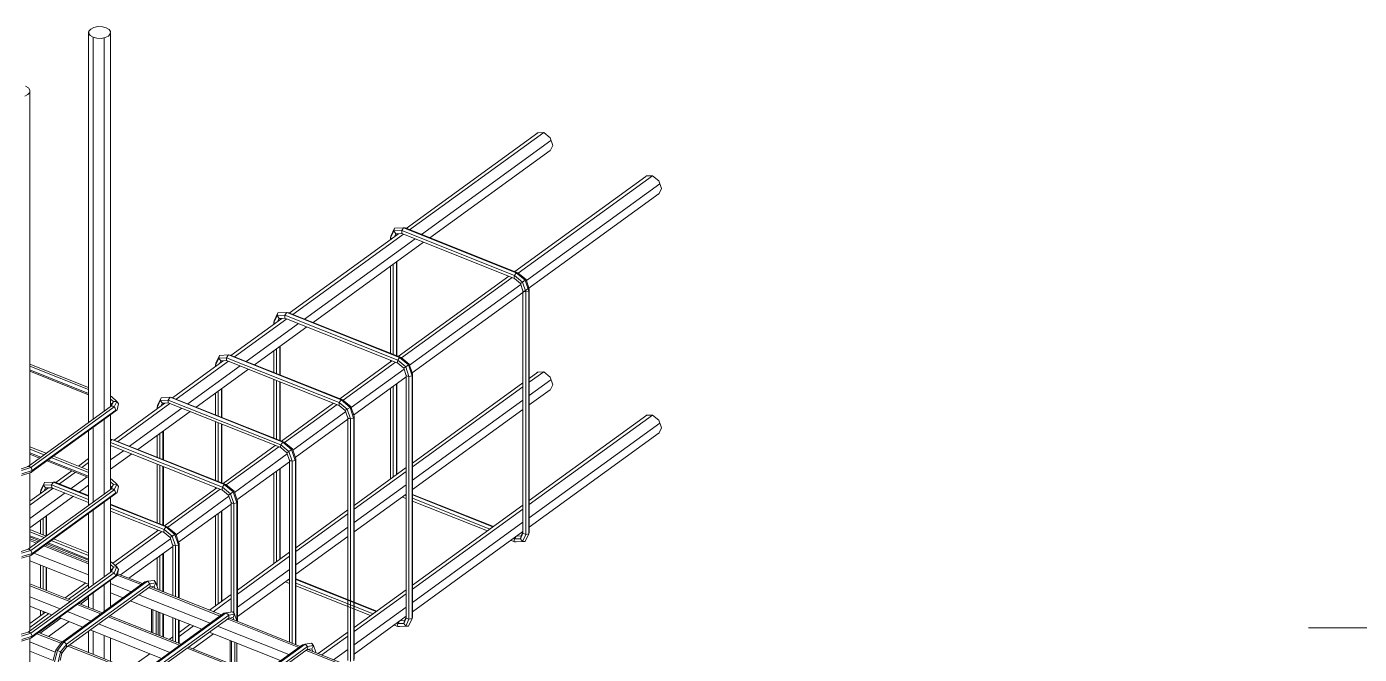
# Model space of a CAD drawing. Header units: millimetres. Extents: x 0 to 84000, y -29700 to 363007.
# Drawn here: x 7763 to 12136, y 291672 to 293732 of the extents above; entities that cross this region are included whole.
import ezdxf

# ---------------------------------------------------------------- set-up
doc = ezdxf.new("R2010")
doc.units = ezdxf.units.MM
doc.layers.add('S-Blur line', color=252, linetype='Continuous', lineweight=9)
doc.layers.add('S-Note', color=9, linetype='Continuous', lineweight=13)
doc.styles.add('R-Arial', font='arial.ttf')
doc.dimstyles.new('SC-DIM', dxfattribs={"dimscale": 0, "dimtxt": 2.2, "dimasz": 1.3, "dimexe": 1.5, "dimexo": 2, "dimgap": 0.6, "dimtad": 1, "dimdec": 0, "dimzin": 0, "dimdsep": 46, "dimtxsty": 'R-Arial', "dimblk": 'ARCHTICK', "dimcen": 0.5, "dimdle": 1.5, "dimclrd": 256, "dimclre": 256, "dimclrt": 3, "dimadec": 0, "dimazin": 0, "dimtfac": 1, "dimtdec": 0, "dimtix": 1, "dimtmove": 0, "dimatfit": 3, "dimfxl": 1, "dimtolj": 1, "dimtzin": 0, "dimlwd": -1, "dimlwe": -1, "dimarcsym": 0})

# ---------------------------------------------------------------- blocks, each defined once
blk = doc.blocks.new('_ArchTick')
at = {"color": 0, "linetype": 'ByBlock', "const_width": 0.15}
blk.add_lwpolyline([(-0.5, -0.5), (0.5, 0.5)], dxfattribs=at)

msp = doc.modelspace()

# ---------------------------------------------------------------- linework, layer by layer
at = {"layer": 'S-Blur line'}
for p, q in [((7973.3, 293724), (7983.6, 293729)), ((7983.6, 293729), (7997, 293731.7)), ((7997, 293731.7), (8011.3, 293731.4)), ((8011.3, 293731.4), (8024, 293728)), ((7966.3, 293714.7), (7966.3, 292433.2)), ((7966.6, 293709.7), (7967.3, 293717)), ((7971.3, 293702.3), (7966.6, 293709.7)), ((7967.3, 293717), (7973.3, 293724)), ((7981, 293696.7), (7971.3, 293702.3)), ((7993.7, 293693.7), (7981, 293696.7)), ((7981, 292443.9), (7981, 293696.7)), ((8007.7, 293693.3), (7993.7, 293693.7)), ((8021, 293695.7), (8007.7, 293693.3)), ((8016.7, 292469.8), (8016.7, 293694.7)), ((8031.4, 293700.7), (8021, 293695.7)), ((8024, 293728), (8033.4, 293722.4)), ((8037.4, 293707.7), (8031.4, 293700.7)), ((8033.4, 293722.4), (8038.4, 293715.4)), ((8038.4, 293715.4), (8037.4, 293707.7)), ((8038.4, 292485.5), (8038.4, 293710.4)), ((7759.4, 293536.2), (7768.7, 293530.5)), ((7773.1, 293515.8), (7767.1, 293508.8)), ((7768.7, 293530.5), (7773.7, 293523.5)), ((7773.7, 293523.5), (7773.1, 293515.8)), ((7773.7, 292293.4), (7773.7, 293518.1)), ((7767.1, 293508.8), (7756.4, 293503.8)), ((9008, 293070), (9440.6, 293383.7)), ((9019.4, 293065.4), (9459.5, 293384.7)), ((9438.5, 293382.2), (9439.2, 293383.7)), ((9439.2, 293383.7), (9459.5, 293384.7)), ((9459.5, 293384.7), (9480.2, 293367.3)), ((9058.3, 293049.9), (9483.4, 293358.2)), ((9480.2, 293367.3), (9488.9, 293342.3)), ((9488.9, 293342.3), (9480.2, 293324.3)), ((9085.7, 293039.1), (9480.9, 293325.7)), ((9480.2, 293324.3), (9478.8, 293324.2)), ((9364.9, 292927.9), (9795, 293239.9)), ((9376, 292923.1), (9816.3, 293242.5)), ((9402.6, 292898.7), (9840.2, 293216.1)), ((9795.9, 293241.9), (9795, 293239.9)), ((9816.3, 293242.5), (9795.9, 293241.9)), ((9837, 293225.5), (9816.3, 293242.5)), ((9845.6, 293200.5), (9837, 293225.5)), ((9027.8, 292596.4), (9837.9, 293184.1)), ((9835.1, 293182.1), (9837, 293182.1)), ((9837, 293182.1), (9845.6, 293200.5)), ((8624.8, 292792.1), (8983.2, 293052)), ((8636.3, 292787.5), (8999.3, 293050.8)), ((8675.1, 292772), (9038.2, 293035.3)), ((8957, 293038.6), (8967.7, 293061.7)), ((8957, 293038.6), (8958.3, 293044.6)), ((8957, 293033), (8957, 293038.6)), ((8960.7, 293036), (8957, 293038.6)), ((8958.3, 293044.6), (8970.4, 293070.3)), ((8961, 293035.9), (8960.7, 293036)), ((8967.7, 293061.7), (8970.4, 293070.3)), ((8967.7, 293061.7), (8993.7, 293062.7)), ((8974.4, 293052.3), (8967.7, 293061.7)), ((8969.4, 293042), (8974.4, 293052.3)), ((8970.4, 293070.3), (8999.7, 293071.7)), ((8974.4, 293052.3), (8993.7, 293053)), ((8983.4, 293052), (8974.4, 293052.3)), ((8993.7, 293053), (8983.4, 293052)), ((8993.7, 293062.7), (8999.7, 293071.7)), ((8993.7, 293062.7), (9363.8, 292915.5)), ((8993.7, 293053), (8993.7, 293062.7)), ((8993.7, 293053), (9363.8, 292905.8)), ((8999.7, 293071.7), (9369.5, 292924.2)), ((8999.7, 293071.7), (9004.7, 293071.3)), ((9004.7, 293071.3), (9375.1, 292923.8)), ((8702.5, 292761.1), (9065.5, 293024.4)), ((8957, 292659.8), (8957, 292945.7)), ((8966, 292656.2), (8966, 292952.3)), ((8976.4, 292652.1), (8976.4, 292959.8)), ((8977.7, 292651.6), (8977.7, 292960.8)), ((8981.7, 292650), (9344.8, 292913.4)), ((8992.8, 292645.2), (9356.2, 292908.8)), ((9362.8, 292909.8), (9363.8, 292915.5)), ((9363.8, 292905.8), (9362.8, 292909.8)), ((9363.8, 292915.5), (9369.5, 292924.2)), ((9363.8, 292915.5), (9389.8, 292893.8)), ((9363.8, 292905.8), (9383.5, 292889.5)), ((9369.5, 292924.2), (9398.8, 292899.8)), ((9369.5, 292924.2), (9375.1, 292923.8)), ((9375.1, 292923.8), (9401.5, 292902.2)), ((9389.8, 292893.8), (9398.8, 292899.8)), ((9398.8, 292899.8), (9401.5, 292902.2)), ((9398.8, 292899.8), (9410.8, 292864.4)), ((9401.5, 292902.2), (9412.2, 292870.5)), ((9019.5, 292620.8), (9384.7, 292885.7)), ((9383.5, 292889.5), (9389.8, 292893.8)), ((9383.5, 292889.5), (9391.5, 292865.5)), ((9389.8, 292893.8), (9400.5, 292862.1)), ((9391.5, 292865.5), (9391.5, 292072.8)), ((9391.5, 292865.5), (9395.1, 292863.1)), ((9395.1, 292863.1), (9400.5, 292862.1)), ((9400.5, 292862.1), (9410.8, 292864.4)), ((9400.5, 292862.1), (9400.5, 292065.9)), ((9410.8, 292864.4), (9412.2, 292870.5)), ((9410.8, 292864.4), (9410.8, 292068.3)), ((9412.2, 292870.5), (9412.2, 292073.2)), ((8433.3, 292653.2), (8599.9, 292774)), ((8444.8, 292648.6), (8616.1, 292772.9)), ((8573.9, 292760.7), (8584.6, 292783.7)), ((8573.9, 292760.7), (8575.3, 292766.7)), ((8575.3, 292766.7), (8587.3, 292792.4)), ((8584.6, 292783.7), (8587.3, 292792.4)), ((8584.6, 292783.7), (8610.6, 292784.7)), ((8591.3, 292774.4), (8584.6, 292783.7)), ((8586.3, 292764), (8591.3, 292774.4)), ((8587.3, 292792.4), (8620.2, 292793.9)), ((8591.3, 292774.4), (8610.6, 292775)), ((8600.3, 292774), (8591.3, 292774.4)), ((8610.6, 292775), (8600.3, 292774)), ((8610.6, 292784.7), (8616.6, 292793.7)), ((8610.6, 292784.7), (8980.7, 292637.5)), ((8610.6, 292775), (8610.6, 292784.7)), ((8610.6, 292775), (8980.7, 292627.9)), ((8616.6, 292793.7), (8986.4, 292646.6)), ((8616.6, 292793.7), (8621.6, 292793.3)), ((8620.2, 292793.9), (8992, 292645.9)), ((8483.7, 292633.2), (8655, 292757.4)), ((8511, 292622.3), (8682.3, 292746.5)), ((8573.9, 292755.2), (8573.9, 292760.7)), ((8577.6, 292758), (8573.9, 292760.7)), ((8573.9, 292755), (8573.9, 292760.7)), ((8577.9, 292757.9), (8577.6, 292758)), ((8593.3, 292589.5), (8593.3, 292682)), ((8594.6, 292589), (8594.6, 292682.9)), ((8382.4, 292621.5), (8393.1, 292644.5)), ((8383.7, 292627.5), (8395.7, 292653.2)), ((8393.1, 292644.5), (8395.7, 292653.2)), ((8393.1, 292644.5), (8419.1, 292645.5)), ((8399.8, 292635.2), (8393.1, 292644.5)), ((8395.7, 292653.2), (8425.1, 292654.6)), ((8399.8, 292635.2), (8419.1, 292635.9)), ((8419.1, 292635.9), (8408.8, 292634.9)), ((8419.1, 292645.5), (8425.1, 292654.6)), ((8419.1, 292645.5), (8788.8, 292498.4)), ((8419.1, 292635.9), (8419.1, 292645.5)), ((8419.1, 292636.2), (8788.8, 292489)), ((8425.1, 292654.6), (8794.8, 292507.4)), ((8425.1, 292654.6), (8430.1, 292654.2)), ((8430.8, 292654.2), (8800.5, 292507.1)), ((8573.9, 292597.2), (8573.9, 292667.9)), ((8582.9, 292593.7), (8582.9, 292674.5)), ((8790.3, 292511.1), (8961.7, 292635.4)), ((8957, 292632.1), (8957, 292637.3)), ((8979.7, 292631.9), (8980.7, 292637.5)), ((8980.7, 292637.5), (8986.4, 292646.2)), ((8980.7, 292637.5), (9006.7, 292615.9)), ((8986.4, 292646.2), (9015.7, 292621.9)), ((8986.4, 292646.2), (8992, 292645.9)), ((8992, 292645.9), (9018.4, 292624.2)), ((8241.6, 292514.1), (8408.1, 292634.9)), ((8253.1, 292509.6), (8424.7, 292634)), ((8291.9, 292494.1), (8463.5, 292618.5)), ((8319.3, 292483.2), (8490.8, 292607.7)), ((8382.4, 292621.5), (8383.7, 292627.5)), ((8382.4, 292616.3), (8382.4, 292621.5)), ((8386.1, 292618.9), (8382.4, 292621.5)), ((8382.4, 292615.9), (8382.4, 292621.5)), ((8386.4, 292618.8), (8386.1, 292618.9)), ((8394.8, 292624.9), (8399.8, 292635.2)), ((8408.8, 292634.9), (8399.8, 292635.2)), ((8801, 292506.1), (8973.1, 292630.9)), ((8827.7, 292481.7), (9001.6, 292607.8)), ((8980.7, 292627.9), (8979.7, 292631.9)), ((8980.7, 292627.9), (9000.4, 292611.5)), ((9000.4, 292611.5), (9006.7, 292615.9)), ((9000.4, 292611.5), (9008.4, 292587.5)), ((9006.7, 292615.9), (9015.7, 292621.9)), ((9006.7, 292615.9), (9017.4, 292584.2)), ((9015.7, 292621.9), (9018.4, 292624.2)), ((9015.7, 292621.9), (9027.8, 292586.5)), ((9018.4, 292624.2), (9029.1, 292592.5)), ((9027.8, 292586.5), (9029.1, 292592.5)), ((9029.1, 291795.3), (9029.1, 292592.5)), ((9412.2, 292565.1), (9459.5, 292599.5)), ((9412.2, 292577.9), (9440.6, 292598.6)), ((9438.5, 292597), (9439.2, 292598.5)), ((9439.2, 292598.5), (9459.5, 292599.5)), ((9459.5, 292599.5), (9480.2, 292582.1)), ((8573.9, 292381.9), (8573.9, 292574.6)), ((8582.9, 292378.3), (8582.9, 292571)), ((8593.3, 292374.2), (8593.3, 292566.9)), ((8594.6, 292373.6), (8594.6, 292566.3)), ((8835.9, 292457.3), (9008.4, 292582.4)), ((8966, 292254.4), (8966, 292551.7)), ((8976.4, 292261.9), (8976.4, 292559.2)), ((8977.7, 292262.9), (8977.7, 292560.1)), ((9008.4, 292587.8), (9008.4, 291791.6)), ((9008.4, 292587.5), (9012.1, 292585.2)), ((9012.1, 292585.2), (9017.4, 292584.2)), ((9017.4, 292584.2), (9027.8, 292586.5)), ((9017.4, 292584.2), (9017.4, 291788)), ((9027.8, 292586.5), (9027.8, 291790.3)), ((9029.1, 292300.1), (9391.5, 292562.9)), ((9029.1, 292287.2), (9391.5, 292550.1)), ((9412.2, 292521.4), (9483.4, 292573)), ((9480.2, 292582.1), (9488.9, 292557.1)), ((9488.9, 292557.1), (9480.2, 292539.1)), ((8190.9, 292482.7), (8201.5, 292505.7)), ((8192.2, 292488.7), (8204.2, 292514.4)), ((8201.5, 292505.7), (8204.2, 292514.4)), ((8201.5, 292505.7), (8227.6, 292506.7)), ((8208.2, 292496.4), (8201.5, 292505.7)), ((8204.2, 292514.4), (8233.6, 292515.7)), ((8227.6, 292506.7), (8233.6, 292515.7)), ((8227.6, 292506.7), (8597.3, 292359.6)), ((8227.6, 292497.1), (8227.6, 292506.7)), ((8233.6, 292515.7), (8603.3, 292368.6)), ((8233.6, 292515.7), (8238.5, 292515.4)), ((8238.5, 292515.4), (8608.3, 292368.2)), ((8382.4, 292458.1), (8382.4, 292529)), ((8391.4, 292454.5), (8391.4, 292535.5)), ((8401.8, 292450.4), (8401.8, 292543)), ((8403.1, 292449.9), (8403.1, 292544)), ((8788.8, 292498.4), (8794.5, 292507.1)), ((8794.5, 292507.1), (8823.9, 292482.7)), ((8794.5, 292507.1), (8800.2, 292506.7)), ((8800.2, 292506.7), (8826.5, 292485)), ((8957, 292247.9), (8957, 292545.1)), ((9029.1, 292243.6), (9391.5, 292506.4)), ((9412.2, 292490.7), (9480.9, 292540.6)), ((9480.2, 292539.1), (9478.8, 292539)), ((8050.1, 292375.3), (8216.7, 292496.1)), ((8061.7, 292370.7), (8233.2, 292495.1)), ((8100.5, 292355.3), (8272.1, 292479.7)), ((8127.8, 292344.4), (8299.4, 292468.8)), ((8190.9, 292482.7), (8192.2, 292488.7)), ((8194.5, 292480), (8190.9, 292482.7)), ((8190.9, 292477.1), (8190.9, 292482.7)), ((8190.9, 292477.4), (8190.9, 292482.7)), ((8194.9, 292480), (8194.5, 292480)), ((8203.3, 292486.1), (8208.2, 292496.4)), ((8208.2, 292496.4), (8227.6, 292497.1)), ((8217.2, 292496.1), (8208.2, 292496.4)), ((8227.6, 292497.1), (8217.2, 292496.1)), ((8227.6, 292497.4), (8596.5, 292350.5)), ((8598.6, 292372.1), (8770.1, 292496.5)), ((8609.5, 292367.2), (8781.5, 292492)), ((8636.2, 292342.8), (8809.8, 292468.7)), ((8787.8, 292492.7), (8788.8, 292498.4)), ((8788.8, 292488.7), (8787.8, 292492.7)), ((8788.8, 292498.4), (8814.9, 292476.7)), ((8788.8, 292488.7), (8808.5, 292472.4)), ((8808.5, 292472.4), (8814.9, 292476.7)), ((8808.5, 292472.4), (8816.5, 292448.3)), ((8814.9, 292476.7), (8823.9, 292482.7)), ((8814.9, 292476.7), (8825.5, 292445)), ((8823.9, 292482.7), (8826.5, 292485)), ((8823.9, 292482.7), (8835.9, 292447.3)), ((8826.5, 292485), (8837.2, 292453.3)), ((9029.1, 292212.9), (9391.5, 292475.7)), ((7981, 292172), (7981, 292417.3)), ((8016.7, 292197.9), (8016.7, 292443.2)), ((8038.4, 292213.6), (8038.4, 292459)), ((8382.4, 292243.1), (8382.4, 292435.8)), ((8391.4, 292239.5), (8391.4, 292432.2)), ((8401.8, 292235.3), (8401.8, 292428.1)), ((8403.1, 292234.8), (8403.1, 292427.5)), ((8644.4, 292318.3), (8816.9, 292443.5)), ((8816.5, 292448.3), (8820.2, 292446)), ((8816.9, 292448.7), (8816.9, 291652.5)), ((8820.2, 292446), (8825.5, 292445)), ((8825.5, 292445), (8835.9, 292447.3)), ((8825.9, 292445), (8825.9, 291649.2)), ((8835.9, 292447.3), (8837.2, 292453.3)), ((8836.2, 292447.7), (8836.2, 291651.5)), ((8837.6, 291656.4), (8837.6, 292453.7)), ((9412.2, 292164.2), (9816.3, 292457.3)), ((9412.2, 292177.1), (9797.8, 292456.7)), ((9412.2, 292120.5), (9840.2, 292431)), ((9795.9, 292456.7), (9795, 292454.7)), ((9816.3, 292457.3), (9795.9, 292456.7)), ((9837, 292440.3), (9816.3, 292457.3)), ((9845.6, 292415.3), (9837, 292440.3)), ((7966.3, 292406.6), (7966.3, 292161.3)), ((8038.4, 292376.8), (8042, 292376.9)), ((8038.4, 292371.4), (8042, 292376.9)), ((8042, 292376.9), (8411.8, 292229.4)), ((8042, 292376.9), (8047, 292376.5)), ((8047, 292376.5), (8416.8, 292229.4)), ((8190.9, 292319.3), (8190.9, 292390.1)), ((8199.9, 292315.7), (8199.9, 292396.6)), ((8210.2, 292311.6), (8210.2, 292404.1)), ((8211.5, 292311.1), (8211.5, 292405.1)), ((9412.2, 292090.1), (9837.9, 292398.9)), ((9835.1, 292396.9), (9837, 292397)), ((9837, 292397), (9845.6, 292415.3)), ((8038.4, 292367), (8405.8, 292220.8)), ((8038.4, 292357.3), (8405.8, 292211.1)), ((8038.4, 292353.8), (8041.5, 292356.1)), ((8038.4, 292310.2), (8080.3, 292340.6)), ((8038.4, 292279.5), (8107.6, 292329.7)), ((8407.2, 292233.2), (8578.7, 292357.6)), ((8418.1, 292228.3), (8590.1, 292353.1)), ((8444.7, 292203.8), (8618.2, 292329.7)), ((8596.3, 292353.9), (8597.3, 292359.6)), ((8597.3, 292349.9), (8596.3, 292353.9)), ((8596.5, 292350.5), (8617, 292333.5)), ((8597.3, 292359.6), (8603, 292368.3)), ((8597.3, 292359.6), (8623.3, 292337.9)), ((8603, 292368.3), (8632.3, 292343.9)), ((8603, 292368.3), (8608.6, 292367.9)), ((8608.3, 292368.2), (8635, 292346.2)), ((8617, 292333.5), (8623.3, 292337.9)), ((8617, 292333.5), (8625.3, 292308.5)), ((8623.3, 292337.9), (8632.3, 292343.9)), ((8623.3, 292337.9), (8634, 292306.2)), ((8632.3, 292343.9), (8635, 292346.2)), ((8632.3, 292343.9), (8644.3, 292308.5)), ((8635, 292346.2), (8646, 292313.5)), ((7932.5, 292290), (7966.3, 292314.5)), ((7944.1, 292285.4), (7966.3, 292301.5)), ((8190.9, 292103.9), (8190.9, 292296.6)), ((8199.9, 292100.3), (8199.9, 292293)), ((8210.2, 292096.2), (8210.2, 292288.9)), ((8211.5, 292095.7), (8211.5, 292288.4)), ((8452.9, 292179.4), (8625.3, 292304.5)), ((8625, 292309.5), (8628.7, 292307.2)), ((8625.3, 292308.5), (8625.3, 291712.5)), ((8628.7, 292307.2), (8634, 292306.2)), ((8634, 292306.2), (8644.3, 292308.5)), ((8634.3, 292306.2), (8634.3, 291709)), ((8644.3, 292308.5), (8645.7, 292314.5)), ((8644.7, 292308.5), (8644.7, 291704.8)), ((8646, 292313.5), (8646, 291704.3)), ((7773.7, 292021.8), (7773.7, 292268)), ((7858.7, 292236.4), (7911.1, 292274.5)), ((7870.3, 292231.8), (7922.7, 292269.9)), ((7909, 292216.4), (7961.5, 292254.4)), ((8573.9, 291970), (8573.9, 292267.2)), ((8582.9, 291976.6), (8582.9, 292273.8)), ((8593.3, 291984.1), (8593.3, 292281.3)), ((8594.6, 291985), (8594.6, 292282.2)), ((8837.6, 292161.2), (9008.4, 292285.1)), ((8837.6, 292148.2), (9008.4, 292272.2)), ((7773.7, 292174.8), (7834.3, 292218.7)), ((7773.7, 292161.8), (7850.1, 292217.2)), ((7773.7, 292118.3), (7888.9, 292201.8)), ((7807.8, 292204.7), (7818.5, 292227.8)), ((7807.8, 292204.7), (7809.1, 292210.8)), ((7807.8, 292199.1), (7807.8, 292204.7)), ((7807.8, 292199.4), (7807.8, 292204.7)), ((7811.4, 292202.1), (7807.8, 292204.7)), ((7807.8, 292199.5), (7807.8, 292204.7)), ((7809.1, 292210.8), (7821.1, 292236.4)), ((7818.5, 292227.8), (7821.1, 292236.4)), ((7818.5, 292227.8), (7844.5, 292228.8)), ((7825.1, 292218.4), (7818.5, 292227.8)), ((7820.5, 292208.7), (7825.1, 292218.4)), ((7821.1, 292236.4), (7850.5, 292237.8)), ((7825.1, 292218.4), (7845.3, 292219.1)), ((7834.1, 292218.1), (7825.1, 292218.4)), ((7845.3, 292219.1), (7834.1, 292218.1)), ((7844.5, 292228.8), (7850.5, 292237.8)), ((7845.3, 292219.1), (7844.5, 292228.8)), ((7844.5, 292228.8), (7966.3, 292180.3)), ((7845.3, 292219.1), (7966.3, 292171)), ((7850.2, 292237.8), (7966.3, 292191.6)), ((7850.5, 292237.8), (7856.5, 292237.3)), ((7856.5, 292237.3), (7966.3, 292193.5)), ((7936.3, 292205.5), (7966.3, 292227.2)), ((8215.4, 292094.1), (8387, 292218.6)), ((8226.4, 292089.3), (8398.4, 292214)), ((8382.4, 292215.2), (8382.4, 292220.4)), ((8404.8, 292215.1), (8405.8, 292220.8)), ((8405.8, 292211.1), (8404.8, 292215.1)), ((8405.8, 292220.8), (8411.4, 292229.4)), ((8405.8, 292220.8), (8431.8, 292199.1)), ((8405.8, 292211.1), (8425.4, 292194.7)), ((8411.4, 292229.4), (8440.8, 292205.1)), ((8411.4, 292229.4), (8417.1, 292229.1)), ((8416.8, 292229.4), (8443.5, 292207.4)), ((8425.4, 292194.7), (8431.8, 292199.1)), ((8431.8, 292199.1), (8440.8, 292205.1)), ((8431.8, 292199.1), (8442.5, 292167.4)), ((8440.8, 292205.1), (8443.5, 292207.4)), ((8440.8, 292205.1), (8452.8, 292169.7)), ((8443.5, 292207.4), (8454.5, 292174.7)), ((8837.6, 292104.6), (9008.4, 292228.6)), ((7773.7, 292087.6), (7916.2, 292190.9)), ((8016.7, 291926.2), (8016.7, 292171.3)), ((8038.4, 291942), (8038.4, 292187)), ((8038.4, 292164.8), (8225.9, 292090)), ((8038.4, 292162.9), (8220.2, 292090.6)), ((8253.1, 292064.9), (8426.7, 292190.8)), ((8261.3, 292040.5), (8433.8, 292165.6)), ((8425.4, 292194.7), (8433.8, 292169.7)), ((8433.5, 292170.7), (8437.1, 292168.4)), ((8433.8, 292169.7), (8433.8, 291811.2)), ((8437.1, 292168.4), (8442.5, 292167.4)), ((8442.5, 292167.4), (8452.8, 292169.7)), ((8442.8, 292167.4), (8442.8, 291807.3)), ((8452.8, 292169.7), (8454.1, 292175.7)), ((8453.1, 292169.7), (8453.1, 291781.1)), ((8454.5, 292174.7), (8454.5, 291780.5)), ((8837.6, 292073.9), (9008.4, 292197.9)), ((9008.4, 292183.2), (8995.4, 292188.4)), ((9008.4, 292192.6), (9003.7, 292194.4)), ((9294.4, 292091.7), (9029.1, 292197.3)), ((9293, 292090.7), (9029.1, 292195.7)), ((9283, 292083.4), (9029.1, 292184.3)), ((9274.6, 292077.4), (9029.1, 292175)), ((9029.1, 291899.3), (9391.5, 292162.1)), ((7807.8, 292067.9), (7807.8, 292112.3)), ((7816.8, 292064.4), (7816.8, 292118.8)), ((7827.1, 292060.5), (7827.1, 292126.3)), ((7828.5, 292061.5), (7828.5, 292127.3)), ((7966.3, 292134.8), (7966.3, 291889.7)), ((7981, 291900.4), (7981, 292145.4)), ((8038.4, 292151.6), (8214.2, 292081.6)), ((8038.4, 292142.3), (8214.2, 292072.3)), ((8382.4, 291831.1), (8382.4, 292128.3)), ((8391.4, 291837.6), (8391.4, 292134.8)), ((8401.8, 291845.2), (8401.8, 292142.3)), ((8403.1, 291846.1), (8403.1, 292143.3)), ((8646, 292022.3), (8816.9, 292146.2)), ((8646, 292009.3), (8816.9, 292133.2)), ((9029.1, 291886.4), (9391.5, 292149.2)), ((8045.7, 291971), (8195.5, 292079.7)), ((8053.6, 291964), (8207, 292075.2)), ((8190.9, 292076.3), (8190.9, 292081.6)), ((8213.2, 292075.9), (8214.2, 292081.6)), ((8214.2, 292071.9), (8213.2, 292075.9)), ((8214.2, 292081.6), (8219.9, 292090.3)), ((8214.2, 292081.6), (8240.2, 292059.9)), ((8214.2, 292071.9), (8233.9, 292055.6)), ((8219.9, 292090.3), (8249.3, 292065.9)), ((8219.9, 292090.3), (8225.6, 292090)), ((8225.6, 292090), (8251.9, 292068.3)), ((8249.3, 292065.9), (8251.9, 292068.3)), ((8251.9, 292068.3), (8262.6, 292036.6)), ((8646, 291965.7), (8816.9, 292089.6)), ((9029.1, 291842.7), (9391.5, 292105.5)), ((9029.1, 291812.2), (9391.5, 292075.1)), ((9391.5, 292069.6), (9383.5, 292051.9)), ((9391.5, 292072.8), (9385.8, 292060.9)), ((9391.5, 292072.8), (9391.5, 292069.6)), ((9391.5, 292069.6), (9400.5, 292065.9)), ((9410.8, 292068.3), (9398.8, 292042.2)), ((9400.5, 292065.9), (9410.8, 292068.3)), ((9410.8, 292068.3), (9412.2, 292073.2)), ((7800.2, 292041), (7773.7, 292051.5)), ((7773.7, 292046.1), (7795.4, 292037.5)), ((7819.1, 292028.1), (7966.3, 291969.5)), ((7966.3, 291974.8), (7823.8, 292031.5)), ((8071.3, 291933), (8235.1, 292051.9)), ((8098.4, 291922.3), (8242.2, 292026.6)), ((8233.9, 292055.6), (8240.2, 292059.9)), ((8233.9, 292055.6), (8241.9, 292031.6)), ((8240.2, 292059.9), (8249.3, 292065.9)), ((8240.2, 292059.9), (8250.9, 292028.2)), ((8241.9, 292031.6), (8245.6, 292029.2)), ((8242.2, 292031.9), (8242.2, 291865)), ((8245.6, 292029.2), (8250.9, 292028.2)), ((8249.3, 292065.9), (8261.3, 292030.6)), ((8250.9, 292028.2), (8261.3, 292030.6)), ((8251.3, 292028.2), (8251.3, 291861.4)), ((8261.3, 292030.6), (8262.6, 292036.6)), ((8261.6, 292030.6), (8261.6, 291857.3)), ((8262.9, 292036.6), (8262.9, 291856.8)), ((8646, 291935), (8816.9, 292058.9)), ((9363.8, 292041.9), (9352.1, 292046.5)), ((9363.8, 292051.2), (9360.4, 292052.6)), ((9363.8, 292051.2), (9362.8, 292045.9)), ((9362.8, 292045.9), (9363.8, 292041.9)), ((9368.1, 292058.1), (9363.8, 292051.2)), ((9383.5, 292051.9), (9363.8, 292051.2)), ((9389.8, 292042.9), (9363.8, 292041.9)), ((9363.8, 292041.9), (9369.5, 292041.2)), ((9398.8, 292042.2), (9369.5, 292041.2)), ((9385.8, 292060.9), (9371.1, 292060.3)), ((9373.1, 292060.4), (9371.9, 292060.9)), ((9383.5, 292051.9), (9385.8, 292060.9)), ((9389.8, 292042.9), (9383.5, 292051.9)), ((9400.5, 292065.9), (9389.8, 292042.9)), ((9398.8, 292042.2), (9389.8, 292042.9)), ((7773.7, 291750.2), (7773.7, 291996.3)), ((7786.6, 292004.6), (7966.3, 291933.1)), ((8190.9, 291895), (8190.9, 291989.4)), ((8199.9, 291881.9), (8199.9, 291995.9)), ((8210.2, 291877.8), (8210.2, 292003.4)), ((8211.5, 291877.2), (8211.5, 292004.4)), ((8454.5, 291883.4), (8625.3, 292007.3)), ((8454.5, 291870.3), (8625.3, 291994.2)), ((7773.7, 291979.4), (7966.3, 291902.7)), ((7807.8, 291889.8), (7807.8, 291965.8)), ((7816.8, 291886.2), (7816.8, 291962.2)), ((7827.1, 291882.1), (7827.1, 291958.1)), ((7828.5, 291881.5), (7828.5, 291957.6)), ((8143.2, 291904.4), (8061.3, 291937)), ((8454.5, 291826.8), (8625.3, 291950.7)), ((7773.7, 291903.3), (7910.1, 291849)), ((7773.7, 291897.7), (7905.1, 291845.4)), ((8150.8, 291910), (7877.5, 291711.6)), ((8159.2, 291912.1), (7885.5, 291713.2)), ((7889.1, 291857.4), (7956.8, 291906.5)), ((8167.2, 291904.1), (7893.2, 291705.5)), ((8166.6, 291894.3), (7893.2, 291695.9)), ((7900.5, 291852.9), (7966.3, 291900.6)), ((8016.7, 291812.6), (8016.7, 291899.7)), ((8038.4, 291828.3), (8038.4, 291915.4)), ((8038.4, 291904.4), (8106.1, 291877.5)), ((8060.2, 291932.1), (8138.5, 291901)), ((8159.2, 291912.1), (8150.8, 291910)), ((8180.8, 291914.8), (8159.2, 291912.1)), ((8159.2, 291912.1), (8167.2, 291904.1)), ((8168.2, 291898.8), (8166.6, 291894.3)), ((8181.5, 291896.4), (8166.6, 291894.3)), ((8186.5, 291906.8), (8167.2, 291904.1)), ((8167.2, 291904.1), (8168.2, 291898.8)), ((8401.7, 291801.6), (8168.1, 291894.5)), ((8169.4, 291894), (8181.5, 291896.4)), ((8186.5, 291906.8), (8180.8, 291914.8)), ((8181.5, 291896.4), (8186.5, 291906.8)), ((8184.9, 291887.8), (8181.5, 291896.4)), ((8194.5, 291885.1), (8186.5, 291906.8)), ((8454.5, 291796.1), (8625.3, 291920)), ((8625.3, 291905.3), (8612.2, 291910.5)), ((8625.3, 291914.6), (8620.5, 291916.5)), ((8911.5, 291814), (8646, 291919.7)), ((8909.8, 291812.8), (8646, 291917.8)), ((8899.8, 291805.5), (8646, 291906.4)), ((8891.4, 291799.4), (8646, 291897)), ((7773.7, 291861.5), (7872.9, 291822)), ((7939.5, 291837.4), (7966.3, 291856.8)), ((7966.3, 291863.2), (7966.3, 291826.7)), ((7981, 291820.8), (7981, 291873.8)), ((8038.4, 291874.1), (8079.1, 291857.9)), ((8103.1, 291848.3), (8337.5, 291755)), ((8130.2, 291867.9), (8364.6, 291774.6)), ((8162.6, 291891.4), (8396.9, 291798.1)), ((8194.5, 291884), (8194.5, 291885.4)), ((8194.5, 291883.9), (8194.5, 291885.1)), ((8362.9, 291817), (8433.8, 291868.4)), ((8374.6, 291812.3), (8433.8, 291855.3)), ((8837.6, 291760.4), (9008.4, 291884.3)), ((8837.6, 291747.4), (9008.4, 291871.4)), ((7773.7, 291830.9), (7845.7, 291802.3)), ((7773.7, 291773.7), (7824.7, 291810.7)), ((7773.7, 291760.9), (7836.1, 291806.1)), ((7807.8, 291798.4), (7807.8, 291817.4)), ((7816.8, 291805), (7816.8, 291813.8)), ((7896.5, 291812.6), (7974.2, 291781.7)), ((7928.8, 291836), (8006.4, 291805.1)), ((7933.8, 291839.6), (8011.4, 291808.7)), ((8409.4, 291807.2), (8136.1, 291608.8)), ((8417.8, 291809), (8144.1, 291610.4)), ((8172.2, 291744.8), (8172.2, 291820.8)), ((8176.5, 291743), (8176.5, 291819.1)), ((8187.9, 291738.5), (8187.9, 291814.6)), ((8194.5, 291735.9), (8194.5, 291811.9)), ((8199.9, 291733.7), (8199.9, 291809.8)), ((8210.2, 291729.6), (8210.2, 291805.7)), ((8211.5, 291729.1), (8211.5, 291805.1)), ((8417.8, 291809), (8409.4, 291807.2)), ((8439.5, 291812), (8417.8, 291809)), ((8417.8, 291809), (8425.8, 291801.3)), ((8445.1, 291804), (8439.5, 291812)), ((8837.6, 291703.8), (9008.4, 291827.7)), ((7807.4, 291741.5), (7875, 291790.6)), ((7834.4, 291730.8), (7902, 291779.9)), ((7869.3, 291792.9), (7947, 291762)), ((7998.3, 291772.1), (8232.7, 291678.8)), ((8030.5, 291795.5), (8264.9, 291702.2)), ((8035.5, 291799.2), (8269.9, 291705.9)), ((8425.8, 291801.3), (8151.8, 291602.4)), ((8425.8, 291791.6), (8151.8, 291593.1)), ((8242.2, 291792.9), (8242.2, 291716.9)), ((8251.3, 291789.3), (8251.3, 291713.3)), ((8261.6, 291785.2), (8261.6, 291709.2)), ((8262.9, 291784.7), (8262.9, 291708.6)), ((8262.9, 291744.5), (8298.7, 291770.4)), ((8262.9, 291731.3), (8310.4, 291765.8)), ((8388.9, 291764.9), (8623.3, 291671.6)), ((8421.3, 291788.4), (8655.7, 291695.1)), ((8445.1, 291804), (8425.8, 291801.3)), ((8425.8, 291801.3), (8426.8, 291796)), ((8426.8, 291796), (8425.8, 291791.6)), ((8440.1, 291793.6), (8425.8, 291791.6)), ((8660.4, 291698.6), (8426.4, 291791.7)), ((8427.8, 291791.2), (8440.1, 291793.6)), ((8440.1, 291793.6), (8445.1, 291804)), ((8443.5, 291785), (8440.1, 291793.6)), ((8453.1, 291782.3), (8445.1, 291804)), ((8453.1, 291781.1), (8453.1, 291782.3)), ((8453.1, 291781.1), (8453.1, 291782.3)), ((8837.6, 291673.3), (9008.4, 291797.2)), ((8980.7, 291763.9), (8969, 291768.6)), ((8980.7, 291763.9), (8969.1, 291768.6)), ((8980.7, 291773.3), (8977.3, 291774.6)), ((8980.7, 291773.3), (8977.4, 291774.6)), ((8980.7, 291773.3), (8979.7, 291767.9)), ((8979.7, 291767.9), (8980.7, 291763.9)), ((8985.1, 291780.3), (8980.7, 291773.3)), ((9000.4, 291774), (8980.7, 291773.3)), ((9006.7, 291764.9), (8980.7, 291763.9)), ((8980.7, 291763.9), (8986.4, 291763.3)), ((9015.7, 291764.3), (8986.4, 291763.3)), ((9002.7, 291783), (8987.9, 291782.4)), ((8990, 291782.4), (8988.7, 291782.9)), ((9008.4, 291791.6), (9000.4, 291774)), ((9000.4, 291774), (9002.7, 291783)), ((9006.7, 291764.9), (9000.4, 291774)), ((9008.4, 291794.8), (9002.7, 291783)), ((9017.4, 291788), (9006.7, 291764.9)), ((9015.7, 291764.3), (9006.7, 291764.9)), ((9008.4, 291794.8), (9008.4, 291791.6)), ((9008.4, 291791.6), (9017.4, 291788)), ((9027.8, 291790.3), (9015.7, 291764.3)), ((9017.4, 291788), (9027.8, 291790.3)), ((9027.8, 291790.3), (9029.1, 291795.3)), ((7773.7, 291218.9), (7773.7, 291724.7)), ((7796.5, 291740.1), (7875.4, 291708.7)), ((7801.6, 291743.8), (7879.4, 291712.9)), ((7966.3, 291748.9), (7966.3, 291678.3)), ((7971.1, 291752.4), (8205.5, 291659.1)), ((7981, 291672.5), (7981, 291748.5)), ((8016.7, 291658.2), (8016.7, 291734.2)), ((8038.4, 291649.6), (8038.4, 291725.6)), ((8231, 291721.3), (8242.2, 291729.5)), ((8308.7, 291690.4), (8376.4, 291739.5)), ((8361.9, 291745.3), (8596.2, 291652)), ((8430.8, 291641.9), (8430.8, 291717.9)), ((8719.8, 291674.9), (8816.9, 291745.4)), ((8731.3, 291670.4), (8816.9, 291732.4)), ((7773.7, 291713), (7856.7, 291680)), ((7773.7, 291682.3), (7850.2, 291651.9)), ((7858.2, 291686.2), (7850.2, 291653.2)), ((7863.8, 291684.9), (7854.8, 291647.5)), ((7877.5, 291711.6), (7858.2, 291686.2)), ((7863.8, 291684.9), (7858.2, 291686.2)), ((7885.2, 291713.2), (7863.8, 291684.9)), ((7873.9, 291680.2), (7863.8, 291684.9)), ((7873.9, 291680.2), (7865.8, 291646.8)), ((7878.5, 291676.8), (7872.5, 291651.8)), ((7893.2, 291705.2), (7873.9, 291680.2)), ((7878.5, 291676.8), (7873.9, 291680.2)), ((7893.2, 291695.9), (7878.5, 291676.8)), ((7879.4, 291712.9), (7885.2, 291713.2)), ((7885.2, 291713.2), (7891.9, 291707.9)), ((7891.9, 291707.9), (7893.2, 291705.2)), ((7893.2, 291705.2), (7893.2, 291695.9)), ((7898.3, 291699.6), (8133.9, 291605.8)), ((7903.4, 291703.3), (8137.8, 291610)), ((8098.9, 291625.5), (8166.6, 291674.6)), ((8289.1, 291692.6), (8523.5, 291599.3)), ((8294.1, 291696.2), (8528.5, 291603)), ((8668, 291704), (8394.7, 291506)), ((8676.4, 291706.2), (8402.4, 291507.7)), ((8683.8, 291688.4), (8409.8, 291489.6)), ((8684.4, 291698.2), (8410.4, 291499.7)), ((8435.1, 291640.1), (8435.1, 291716.2)), ((8446.5, 291635.6), (8446.5, 291711.6)), ((8453.1, 291633), (8453.1, 291709)), ((8453.1, 291709), (8453.1, 291633)), ((8676.4, 291706.2), (8668, 291704)), ((8698.1, 291708.9), (8676.4, 291706.2)), ((8676.4, 291706.2), (8684.4, 291698.2)), ((8679.8, 291685.5), (8914.2, 291592.2)), ((8685.4, 291692.9), (8683.8, 291688.4)), ((8698.7, 291690.5), (8683.8, 291688.4)), ((8703.7, 291700.9), (8684.4, 291698.2)), ((8684.4, 291698.2), (8685.4, 291692.9)), ((8918.9, 291595.7), (8685.3, 291688.7)), ((8686.7, 291688.1), (8698.7, 291690.5)), ((8703.7, 291700.9), (8698.1, 291708.9)), ((8698.7, 291690.5), (8703.7, 291700.9)), ((8702.1, 291681.9), (8698.7, 291690.5)), ((8711.7, 291679.2), (8703.7, 291700.9)), ((8711.7, 291678.1), (8711.7, 291679.5)), ((8711.7, 291678), (8711.7, 291679.2)), ((8770.1, 291654.9), (8816.9, 291688.8))]:
    msp.add_line(p, q, dxfattribs=at)
at = {"layer": 'S-Blur line', "color": 2}
for p, q in [((7966.3, 292548.2), (7773.7, 292624.9)), ((7966.3, 292540.8), (7773.7, 292617.4)), ((7966.3, 292528.7), (7773.7, 292605.3)), ((7966.3, 292524.2), (7773.7, 292600.9)), ((8041, 292518.4), (8038.4, 292519.5)), ((8047.7, 292501.4), (8038.4, 292510)), ((8059.1, 292502.4), (8041, 292518.4)), ((7767.4, 292288.8), (8041.4, 292487.7)), ((7776.4, 292285.2), (8050.4, 292484)), ((8055.9, 292471.7), (7776.4, 292268.8)), ((7781.1, 292275.2), (8055, 292474)), ((8042.4, 292492.7), (8038.4, 292496.3)), ((8041.4, 292490.7), (8038.4, 292493.5)), ((8039.4, 292486.7), (8039.1, 292486.1)), ((8046, 292487), (8039.4, 292486.7)), ((8039.6, 292486.7), (8042.4, 292492.7)), ((8041.4, 292487.7), (8047.7, 292501.4)), ((8041.4, 292490.7), (8042.4, 292492.7)), ((8042.4, 292492.7), (8047.7, 292501.4)), ((8052.4, 292481.7), (8046, 292487)), ((8047.7, 292501.4), (8059.1, 292502.4)), ((8050.4, 292484), (8059.1, 292502.4)), ((8055.9, 292471.7), (8052.4, 292481.7)), ((8060.1, 292474.7), (8055.9, 292471.7)), ((8059.1, 292502.4), (8064.4, 292494.4)), ((8064.4, 292494.4), (8060.1, 292474.7)), ((7826.8, 292332), (7773.7, 292353.1)), ((7820.2, 292327.1), (7773.7, 292345.6)), ((7809.4, 292319.3), (7773.7, 292333.5)), ((7744.7, 292281.5), (7767.4, 292288.8)), ((7772.1, 292288.5), (7765.7, 292288.2)), ((7778.4, 292283.2), (7772.1, 292288.5)), ((7805.5, 292316.5), (7773.7, 292329.1)), ((7966.3, 292252.5), (7829.1, 292307.1)), ((7966.3, 292256.8), (7833, 292309.9)), ((7966.3, 292268.9), (7843.8, 292317.7)), ((7966.3, 292276.5), (7850.5, 292322.6)), ((7746.4, 292275.5), (7776.4, 292285.2)), ((7746.4, 292259.1), (7776.4, 292268.8)), ((7747.4, 292264.5), (7781.1, 292275.2)), ((7777.3, 292269.5), (7778.4, 292269.5)), ((7781.1, 292275.2), (7778.4, 292283.2)), ((7778.4, 292269.5), (7781.1, 292275.2)), ((8041, 292246.8), (8038.4, 292247.9)), ((8059.1, 292230.8), (8041, 292246.8)), ((7767.4, 292017.2), (8041.4, 292215.8)), ((7776.4, 292013.5), (8050.4, 292212.4)), ((7776.4, 291997.2), (8056, 292199.8)), ((7781.1, 292003.5), (8055, 292202.4)), ((8047.7, 292229.8), (8038.4, 292238.4)), ((8042.4, 292221.1), (8038.4, 292224.6)), ((8041.4, 292219.1), (8038.4, 292221.8)), ((8039.4, 292215.1), (8039.1, 292214.4)), ((8046, 292215.4), (8039.4, 292215.1)), ((8039.6, 292215.1), (8042.4, 292221.1)), ((8041.4, 292216.1), (8047.7, 292229.8)), ((8041.4, 292219.1), (8042.4, 292221.1)), ((8042.4, 292221.1), (8047.7, 292229.8)), ((8052.4, 292210.1), (8046, 292215.4)), ((8047.7, 292229.8), (8059.1, 292230.8)), ((8050.4, 292212.4), (8059.1, 292230.8)), ((8056, 292199.8), (8052.4, 292210.1)), ((8060.1, 292203.1), (8055.9, 292199.7)), ((8059.1, 292230.8), (8064.4, 292222.8)), ((8064.4, 292222.8), (8060.1, 292203.1)), ((7826.9, 292060.3), (7773.7, 292081.5)), ((7820.1, 292055.4), (7773.7, 292073.8)), ((7809.3, 292047.6), (7773.7, 292061.7)), ((7805.5, 292044.8), (7773.7, 292057.5)), ((7966.3, 291980.9), (7829.2, 292035.4)), ((7966.3, 291985.1), (7833, 292038.2)), ((7966.3, 291997.2), (7843.7, 292046)), ((7966.3, 292004.9), (7850.6, 292050.9)), ((7744.7, 292009.9), (7767.4, 292017.2)), ((7746.4, 292003.9), (7776.4, 292013.5)), ((7746.4, 291987.5), (7776.4, 291997.2)), ((7747.4, 291992.9), (7781.1, 292003.5)), ((7772.1, 292016.9), (7767.4, 292017.2)), ((7776.4, 292013.5), (7772.1, 292016.9)), ((7781.1, 292003.5), (7776.4, 292013.5)), ((7776.4, 291997.2), (7781.1, 292003.5)), ((7767.4, 291745.6), (8041.1, 291944)), ((7776.4, 291741.9), (8050.1, 291940.3)), ((8041, 291975.2), (8038.4, 291976.2)), ((8047.7, 291958.1), (8038.4, 291966.8)), ((8042.4, 291949.5), (8038.4, 291953)), ((8041.4, 291947.4), (8038.4, 291950.2)), ((8039.6, 291943.5), (8038.4, 291942)), ((8039.6, 291943.5), (8042.4, 291949.5)), ((8041.1, 291944), (8039.6, 291943.5)), ((8059.1, 291959.1), (8041, 291975.2)), ((8041.1, 291944), (8047.7, 291958.1)), ((8050.1, 291940.3), (8041.1, 291944)), ((8041.4, 291947.4), (8042.4, 291949.5)), ((8042.4, 291949.5), (8047.7, 291958.1)), ((8047.7, 291958.1), (8059.1, 291959.1)), ((8050.1, 291940.3), (8059.1, 291959.1)), ((8055, 291930.5), (8050.1, 291940.3)), ((8055, 291930.5), (8064.4, 291951.1)), ((8059.1, 291959.1), (8064.4, 291951.1)), ((8064.4, 291951.1), (8060.1, 291931.5)), ((7776.4, 291725.6), (8050.4, 291924.1)), ((7781.1, 291731.9), (8055, 291930.5)), ((8060.1, 291931.5), (8050.4, 291924.1)), ((8050.4, 291924.1), (8055, 291930.5)), ((7744.7, 291738.2), (7767.4, 291745.6)), ((7746.4, 291732.2), (7776.4, 291741.9)), ((7746.4, 291715.9), (7776.4, 291725.6)), ((7747.4, 291721.2), (7781.1, 291731.9)), ((7772.1, 291745.3), (7767.4, 291745.6)), ((7776.4, 291741.9), (7772.1, 291745.3)), ((7781.1, 291731.9), (7776.4, 291741.9)), ((7776.4, 291725.6), (7781.1, 291731.9))]:
    msp.add_line(p, q, dxfattribs=at)

# ---------------------------------------------------------------- leaders
at = {"layer": 'S-Note', "ltscale": 100}
msp.add_leader([(14338.5, 291759.2, -0.1), (13950.2, 291759.2, -0.1), (11968.5, 291759.2, -0.1)], dimstyle='SC-DIM', override={"dimscale": 100.000001}, dxfattribs=at)

doc.saveas('drawing.dxf')
